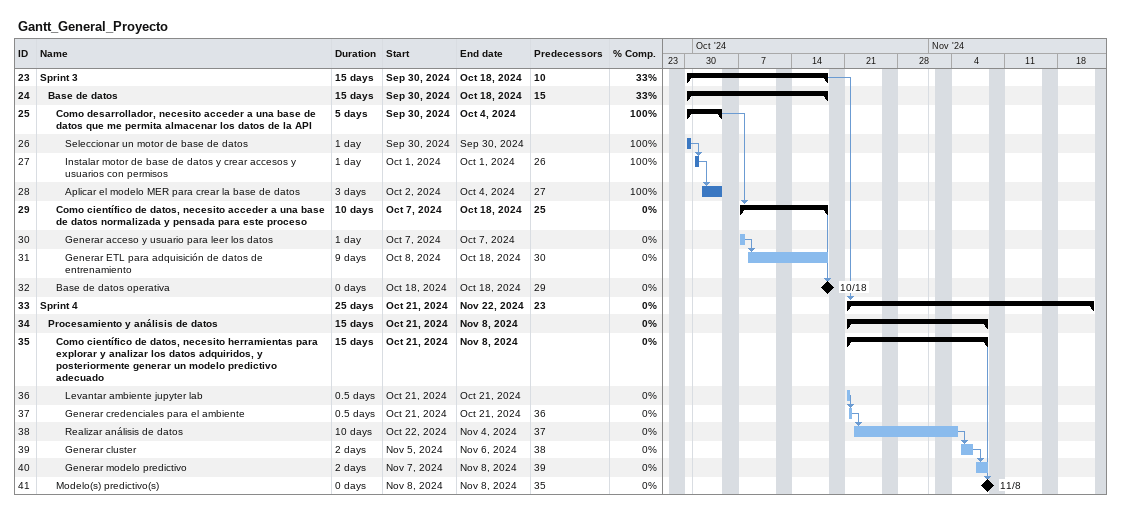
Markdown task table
Gantt_General_Proyecto

| ID | Level | Task | Duration | Start | Finish | Predecessors | % complete |
|---|---|---|---|---|---|---|---|
| 23 | 1 | **Sprint 3** | 15d | 2024-09-30 | 2024-10-18 | 10 | 33 |
| 24 | 2 | **Base de datos** | 15d | 2024-09-30 | 2024-10-18 | 15 | 33 |
| 25 | 3 | **Como desarrollador, necesito acceder a una base de datos que me permita almacenar los datos de la API** | 5d | 2024-09-30 | 2024-10-04 |  | 100 |
| 26 | 4 | Seleccionar un motor de base de datos | 1d | 2024-09-30 | 2024-09-30 |  | 100 |
| 27 | 4 | Instalar motor de base de datos y crear accesos y usuarios con permisos | 1d | 2024-10-01 | 2024-10-01 | 26 | 100 |
| 28 | 4 | Aplicar el modelo MER para crear la base de datos | 3d | 2024-10-02 | 2024-10-04 | 27 | 100 |
| 29 | 3 | **Como científico de datos, necesito acceder a una base de datos normalizada y pensada para este proceso** | 10d | 2024-10-07 | 2024-10-18 | 25 | 0 |
| 30 | 4 | Generar acceso y usuario para leer los datos | 1d | 2024-10-07 | 2024-10-07 |  | 0 |
| 31 | 4 | Generar ETL para adquisición de datos de entrenamiento | 9d | 2024-10-08 | 2024-10-18 | 30 | 0 |
| 32 | 3 | Base de datos operativa | 0d | 2024-10-18 | 2024-10-18 | 29 | 0 |
| 33 | 1 | **Sprint 4** | 25d | 2024-10-21 | 2024-11-22 | 23 | 0 |
| 34 | 2 | **Procesamiento y análisis de datos** | 15d | 2024-10-21 | 2024-11-08 |  | 0 |
| 35 | 3 | **Como científico de datos, necesito herramientas para explorar y analizar los datos adquiridos, y posteriormente generar un modelo predictivo adecuado** | 15d | 2024-10-21 | 2024-11-08 |  | 0 |
| 36 | 4 | Levantar ambiente jupyter lab | 0.5d | 2024-10-21 | 2024-10-21 |  | 0 |
| 37 | 4 | Generar credenciales para el ambiente | 0.5d | 2024-10-21 | 2024-10-21 | 36 | 0 |
| 38 | 4 | Realizar análisis de datos | 10d | 2024-10-22 | 2024-11-04 | 37 | 0 |
| 39 | 4 | Generar cluster | 2d | 2024-11-05 | 2024-11-06 | 38 | 0 |
| 40 | 4 | Generar modelo predictivo | 2d | 2024-11-07 | 2024-11-08 | 39 | 0 |
| 41 | 3 | Modelo(s) predictivo(s) | 0d | 2024-11-08 | 2024-11-08 | 35 | 0 |
